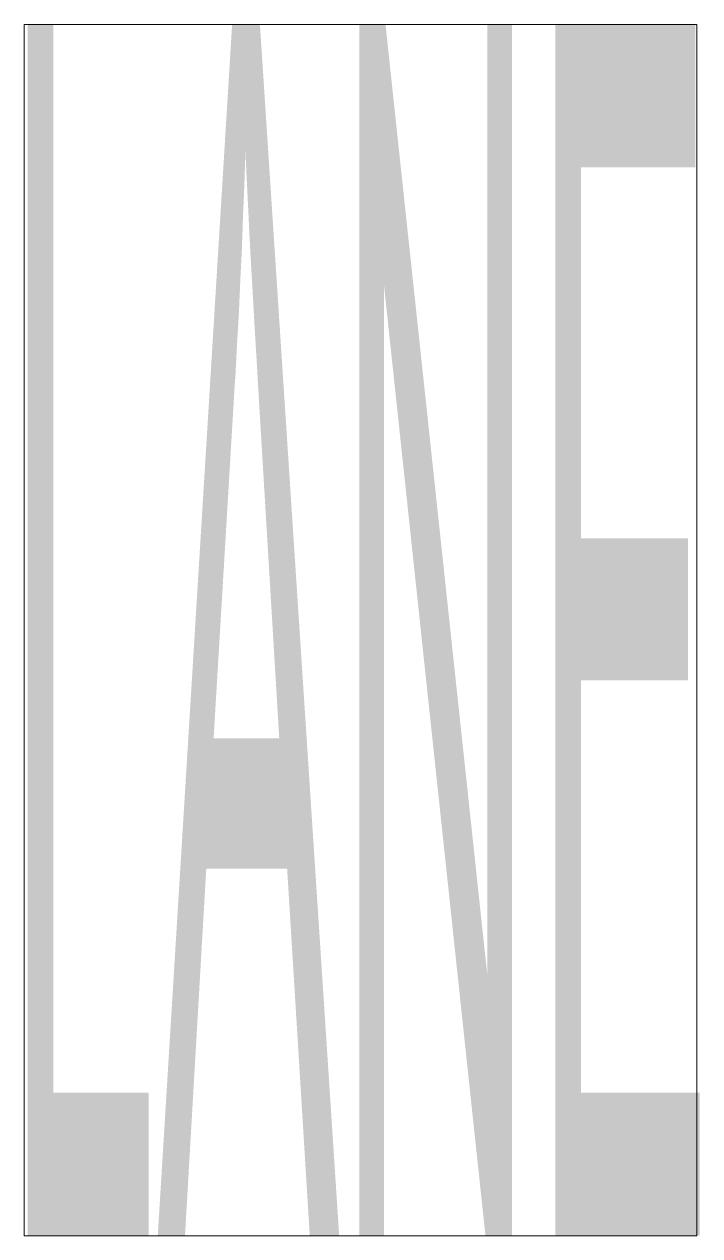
# Model space of a CAD drawing. Extents: x -1.67 to 1.68, y -3 to 3.
import ezdxf

# ---------------------------------------------------------------- set-up
doc = ezdxf.new("R2010")
doc.units = 0
doc.header["$LTSCALE"] = 0.01
doc.header["$MEASUREMENT"] = 0
doc.layers.get('0').update_dxf_attribs({"lineweight": 20})
doc.layers.get('Defpoints').update_dxf_attribs({"color": 111, "lineweight": 20})

msp = doc.modelspace()

# ---------------------------------------------------------------- hatches: boundary and pattern name
at = {"linetype": 'Continuous', "lineweight": 0}
h = msp.add_hatch(color=0, dxfattribs=at)
h.dxf.hatch_style = 1
h.paths.add_polyline_path([(1.6589, 3.0011), (0.9653, 3.0011), (0.9653, -2.9984), (1.6805, -2.9984), (1.6805, -2.2913), (1.0922, -2.2913), (1.0922, -0.2483), (1.6225, -0.2483), (1.6225, 0.4548), (1.0922, 0.4548), (1.0922, 2.2927), (1.6589, 2.2927)])
h.paths.add_polyline_path([(0.1233, 3.0011), (0.1152, 1.7151), (0.6185, -2.9984), (0.628, -1.7097)])
h.paths.add_polyline_path([(0.1233, 3.0011), (-0.0063, 3.0011), (-0.0063, -2.9984), (0.1152, -2.9984), (0.1152, 1.7151)])
h.paths.add_polyline_path([(0.7494, 3.0011), (0.628, 3.0011), (0.628, -1.7097), (0.6185, -2.9984), (0.7494, -2.9984)])
h.paths.add_polyline_path([(-0.4988, 3.0011), (-0.5703, 2.3709), (-0.5649, 2.2508), (-0.5582, 2.1159), (-0.5514, 1.9729), (-0.5433, 1.8204), (-0.5339, 1.6598), (-0.5244, 1.4898), (-0.5136, 1.313), (-0.5029, 1.1268), (-0.403, -0.5357), (-0.7282, -0.5357), (-0.3639, -1.1821), (-0.2519, -2.9984), (-0.1061, -2.9984)])
h.paths.add_polyline_path([(-0.4988, 3.0011), (-0.6364, 3.0011), (-1.0048, -2.9984), (-0.8699, -2.9984), (-0.7646, -1.1821), (-0.3639, -1.1821), (-0.7282, -0.5357), (-0.623, 1.2239), (-0.6203, 1.2563), (-0.6122, 1.4142), (-0.6027, 1.5734), (-0.596, 1.7327), (-0.5879, 1.8919), (-0.5825, 2.0511), (-0.5757, 2.2104), (-0.5703, 2.3709)])
h.paths.add_polyline_path([(-1.523, 3.0011), (-1.6499, 3.0011), (-1.6499, -2.9984), (-1.0507, -2.9984), (-1.0507, -2.2913), (-1.523, -2.2913)])

# ---------------------------------------------------------------- linework, layer by layer
at = {"layer": 'Defpoints'}
msp.add_lwpolyline([(-1.6665, 3), (1.6665, 3), (1.6665, -3), (-1.6665, -3)], close=True, dxfattribs=at)

doc.saveas('drawing.dxf')
